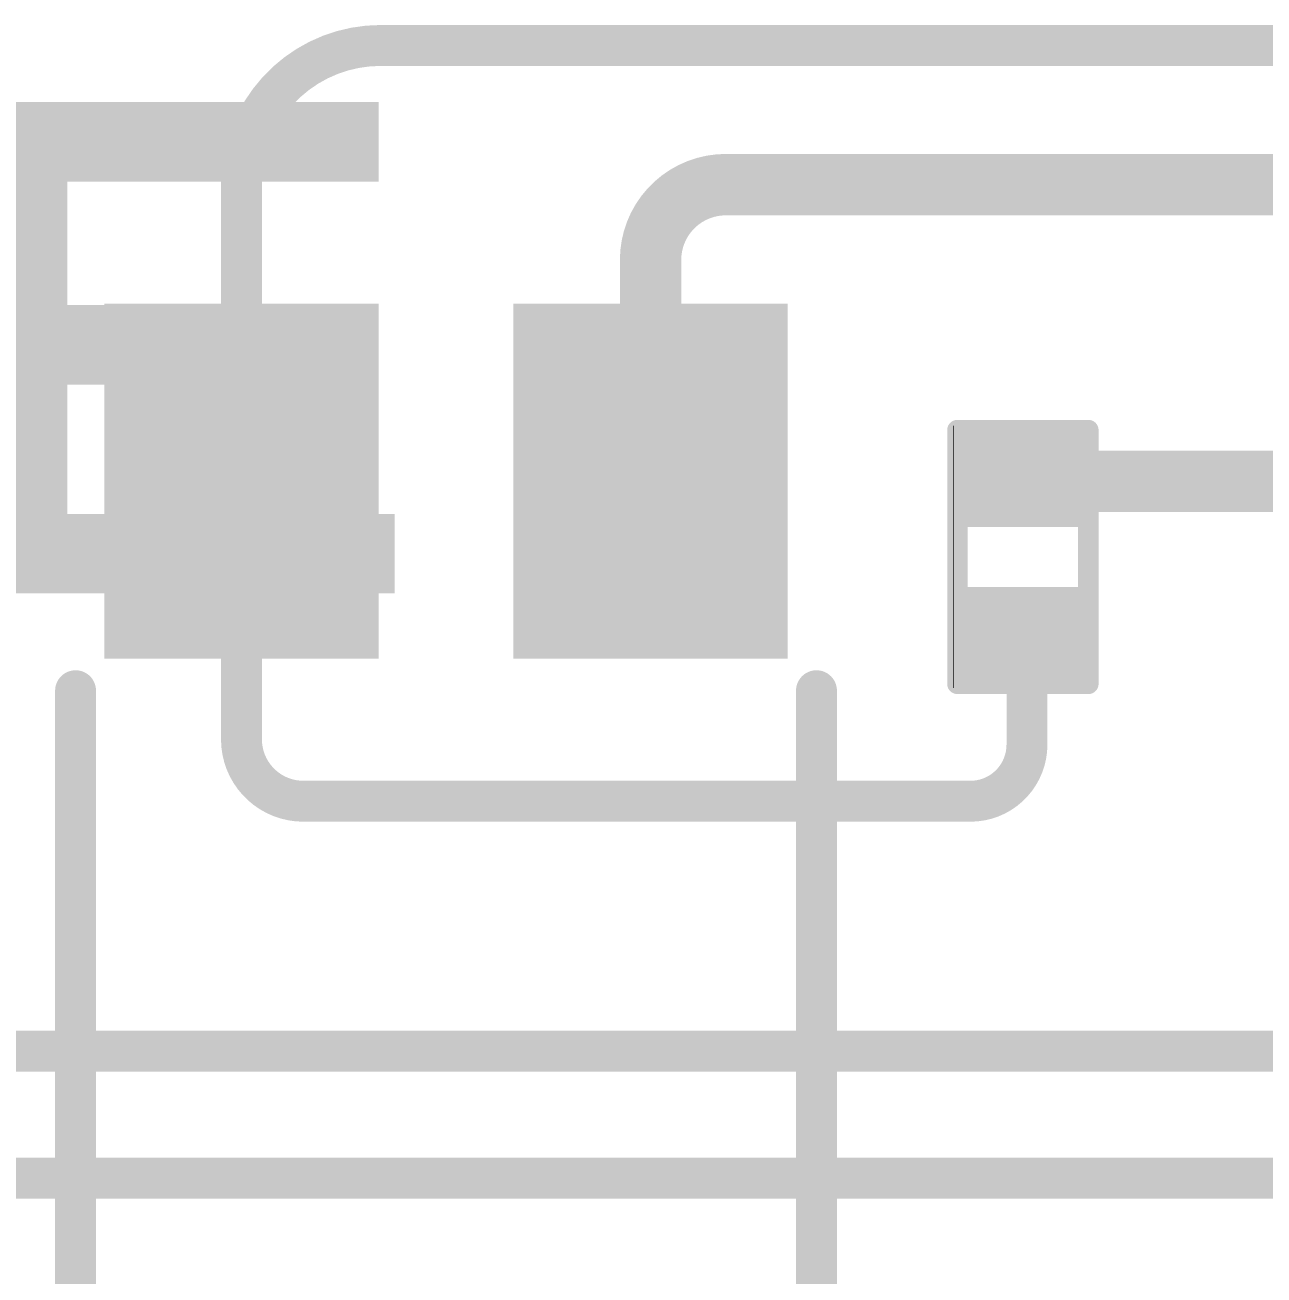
# Model space of a CAD drawing. Header units: inches. Extents: x -2 to 289, y -4 to 187.
# Drawn here: x 33.78 to 41.48, y 38.73 to 46.48 of the extents above; entities that cross this region are included whole.
import ezdxf

# ---------------------------------------------------------------- set-up
doc = ezdxf.new("R2010")
doc.units = ezdxf.units.IN
for name, color, linetype in [('Board Outline', 216, 'Continuous'), ('Top Layer', 1, 'Continuous'), ('Top Overlay', 2, 'Continuous'), ('Top Paste', 8, 'Continuous'), ('Top Solder', 216, 'Continuous')]:
    doc.layers.add(name, color=color, linetype=linetype)
doc.styles.add('Arial Black', font='', dxfattribs={"height": 0.2})
doc.styles.get('Arial Black').set_extended_font_data('Arial Black')

# ---------------------------------------------------------------- blocks, each defined once
blk = doc.blocks.new('SFH6156_2_2')
at = {"layer": 'Top Layer'}
for points in [[(3.5499, 2.02), (5.5499, 2.02), (5.5499, 0.52), (3.5499, 0.52)], [(3.5499, -0.52), (5.5499, -0.52), (5.5499, -2.02), (3.5499, -2.02)]]:
    blk.add_hatch(color=1, dxfattribs=at).paths.add_polyline_path(points)
at = {"layer": 'Top Paste'}
for points in [[(3.5499, 2.02), (5.5499, 2.02), (5.5499, 0.52), (3.5499, 0.52)], [(3.5499, -0.52), (5.5499, -0.52), (5.5499, -2.02), (3.5499, -2.02)]]:
    blk.add_hatch(color=8, dxfattribs=at).paths.add_polyline_path(points)
at = {"layer": 'Top Solder'}
for points in [[(3.4483, 2.1216), (5.6515, 2.1216), (5.6515, 0.4184), (3.4483, 0.4184)], [(3.4483, -0.4184), (5.6515, -0.4184), (5.6515, -2.1216), (3.4483, -2.1216)]]:
    blk.add_hatch(color=216, dxfattribs=at).paths.add_polyline_path(points)
at = {"layer": 'Top Overlay', "const_width": 0.254}
for points in [[(-3.25, 2.3), (3.25, 2.3)], [(-3.25, -2.3), (3.25, -2.3)]]:
    blk.add_lwpolyline(points, dxfattribs=at)
at = {"layer": 'Top Overlay', "const_width": 0.127}
for points in [[(3.1865, 2.3, 1), (3.3135, 2.3, 1)], [(3.1865, -2.3, 1), (3.3135, -2.3, 1)]]:
    blk.add_lwpolyline(points, format="xyb", close=True, dxfattribs=at)
blk = doc.blocks.new('R___0402_41')
at = {"layer": 'Top Layer'}
for points in [[(-0.6985, -0.3175), (-0.6985, 0.3175), (-0.2413, 0.3175), (-0.2413, -0.3175)], [(0.2413, -0.3175), (0.2413, 0.3175), (0.6985, 0.3175), (0.6985, -0.3175)]]:
    blk.add_hatch(color=1, dxfattribs=at).paths.add_polyline_path(points)
at = {"layer": 'Top Paste'}
for points in [[(-0.6985, -0.3175), (-0.6985, 0.3175), (-0.2413, 0.3175), (-0.2413, -0.3175)], [(0.2413, -0.3175), (0.2413, 0.3175), (0.6985, 0.3175), (0.6985, -0.3175)]]:
    blk.add_hatch(color=8, dxfattribs=at).paths.add_polyline_path(points)
at = {"layer": 'Top Solder'}
for points in [[(-0.7535, -0.3725), (-0.7535, 0.3725), (-0.1863, 0.3725), (-0.1863, -0.3725)], [(0.1863, -0.3725), (0.1863, 0.3725), (0.7535, 0.3725), (0.7535, -0.3725)]]:
    blk.add_hatch(color=216, dxfattribs=at).paths.add_polyline_path(points)
at = {"layer": 'Top Overlay'}
for points, const_width in [([(0.7874, 0.4064), (-0.7874, 0.4064)], 0.127), ([(-0.7874, -0.4064), (-0.7874, 0.4064)], 0.127), ([(0.7874, -0.4064), (0.7874, 0.4064)], 0.127), ([(0.7874, -0.4064), (-0.7874, -0.4064)], 0.127), ([(0.8128, -0.4318), (-0.8128, -0.4318)], 0.00323)]:
    blk.add_lwpolyline(points, dxfattribs=dict(at, const_width=const_width))
for points, const_width in [([(-0.8191, 0.4064, 1), (-0.7556, 0.4064, 1)], 0.0635), ([(-0.8191, 0.4064, 1), (-0.7556, 0.4064, 1)], 0.0635), ([(0.7556, 0.4064, 1), (0.8191, 0.4064, 1)], 0.0635), ([(0.7556, 0.4064, 1), (0.8191, 0.4064, 1)], 0.0635), ([(-0.8191, -0.4064, 1), (-0.7556, -0.4064, 1)], 0.0635), ([(-0.8191, -0.4064, 1), (-0.7556, -0.4064, 1)], 0.0635), ([(0.7556, -0.4064, 1), (0.8191, -0.4064, 1)], 0.0635), ([(0.7556, -0.4064, 1), (0.8191, -0.4064, 1)], 0.0635), ([(-0.8136, -0.4318, 1), (-0.812, -0.4318, 1)], 0.00161), ([(0.812, -0.4318, 1), (0.8136, -0.4318, 1)], 0.00161)]:
    blk.add_lwpolyline(points, format="xyb", close=True, dxfattribs=dict(at, const_width=const_width))

msp = doc.modelspace()

# ---------------------------------------------------------------- linework, layer by layer
at = {"layer": 'Board Outline', "const_width": 0.254}
for points in [[(32.7914, 40.1139), (59.2074, 40.1139)], [(32.7914, 39.3255), (59.2074, 39.3255)]]:
    msp.add_lwpolyline(points, dxfattribs=at)
at = {"layer": 'Top Layer'}
for points, const_width in [([(35.1282, 45.4914, -0.414214), (35.9918, 46.355)], 0.254), ([(37.6682, 45.0243, -0.414214), (38.1353, 45.4914)], 0.381), ([(39.9796, 42.711, -0.414214), (40.005, 42.6856)], 0.254), ([(35.5124, 41.6651, -0.414214), (35.1282, 42.0493)], 0.254), ([(40.005, 42.016, -0.414214), (39.6541, 41.6651)], 0.254)]:
    msp.add_lwpolyline(points, format="xyb", dxfattribs=dict(at, const_width=const_width))
for points, const_width in [([(35.9918, 46.355), (54.3189, 46.355)], 0.254), ([(35.1282, 43.6508), (35.1282, 45.4914)], 0.254), ([(38.1353, 45.4914), (44.069, 45.4914)], 0.381), ([(37.6682, 43.6508), (37.6682, 45.0243)], 0.381), ([(39.9796, 43.6508), (44.069, 43.6508)], 0.381), ([(35.1282, 42.0493), (35.1282, 43.6508)], 0.254), ([(40.005, 42.016), (40.005, 42.6856)], 0.254), ([(35.5124, 41.6651), (39.6541, 41.6651)], 0.254)]:
    msp.add_lwpolyline(points, dxfattribs=dict(at, const_width=const_width))
for points, const_width in [([(35.9283, 46.355, 1), (36.0553, 46.355, 1)], 0.127), ([(35.9283, 46.355, 1), (36.0553, 46.355, 1)], 0.127), ([(35.0647, 45.4914, 1), (35.1917, 45.4914, 1)], 0.127), ([(35.0647, 45.4914, 1), (35.1917, 45.4914, 1)], 0.127), ([(38.04, 45.4914, 1), (38.2305, 45.4914, 1)], 0.1905), ([(38.04, 45.4914, 1), (38.2305, 45.4914, 1)], 0.1905), ([(37.5729, 45.0243, 1), (37.7634, 45.0243, 1)], 0.1905), ([(37.5729, 45.0243, 1), (37.7634, 45.0243, 1)], 0.1905), ([(37.5729, 43.6508, 1), (37.7634, 43.6508, 1)], 0.1905), ([(39.8843, 43.6508, 1), (40.0748, 43.6508, 1)], 0.1905), ([(35.0647, 43.6508, 1), (35.1917, 43.6508, 1)], 0.127), ([(35.0647, 43.6508, 1), (35.1917, 43.6508, 1)], 0.127), ([(39.9161, 42.711, 1), (40.0431, 42.711, 1)], 0.127), ([(39.9415, 42.6856, 1), (40.0685, 42.6856, 1)], 0.127), ([(39.9415, 42.6856, 1), (40.0685, 42.6856, 1)], 0.127), ([(35.0647, 42.0493, 1), (35.1917, 42.0493, 1)], 0.127), ([(35.0647, 42.0493, 1), (35.1917, 42.0493, 1)], 0.127), ([(39.9415, 42.016, 1), (40.0685, 42.016, 1)], 0.127), ([(39.9415, 42.016, 1), (40.0685, 42.016, 1)], 0.127), ([(35.4489, 41.6651, 1), (35.5759, 41.6651, 1)], 0.127), ([(35.4489, 41.6651, 1), (35.5759, 41.6651, 1)], 0.127), ([(39.5906, 41.6651, 1), (39.7176, 41.6651, 1)], 0.127), ([(39.5906, 41.6651, 1), (39.7176, 41.6651, 1)], 0.127)]:
    msp.add_lwpolyline(points, format="xyb", close=True, dxfattribs=dict(at, const_width=const_width))

# ---------------------------------------------------------------- block references
for name, p, rotation in [('SFH6156_2_2', (36.3982, 39.1009), 90), ('R___0402_41', (39.9796, 43.1809), 270)]:
    msp.add_blockref(name, p, dxfattribs=dict(rotation=rotation))

# ---------------------------------------------------------------- texts
at = {"layer": 'Top Overlay', "style": 'Arial Black'}
msp.add_text('HIGH VOLTAGE', height=3.048, rotation=360, dxfattribs=at).set_placement((-0.8237, 42.9552))

doc.saveas('drawing.dxf')
